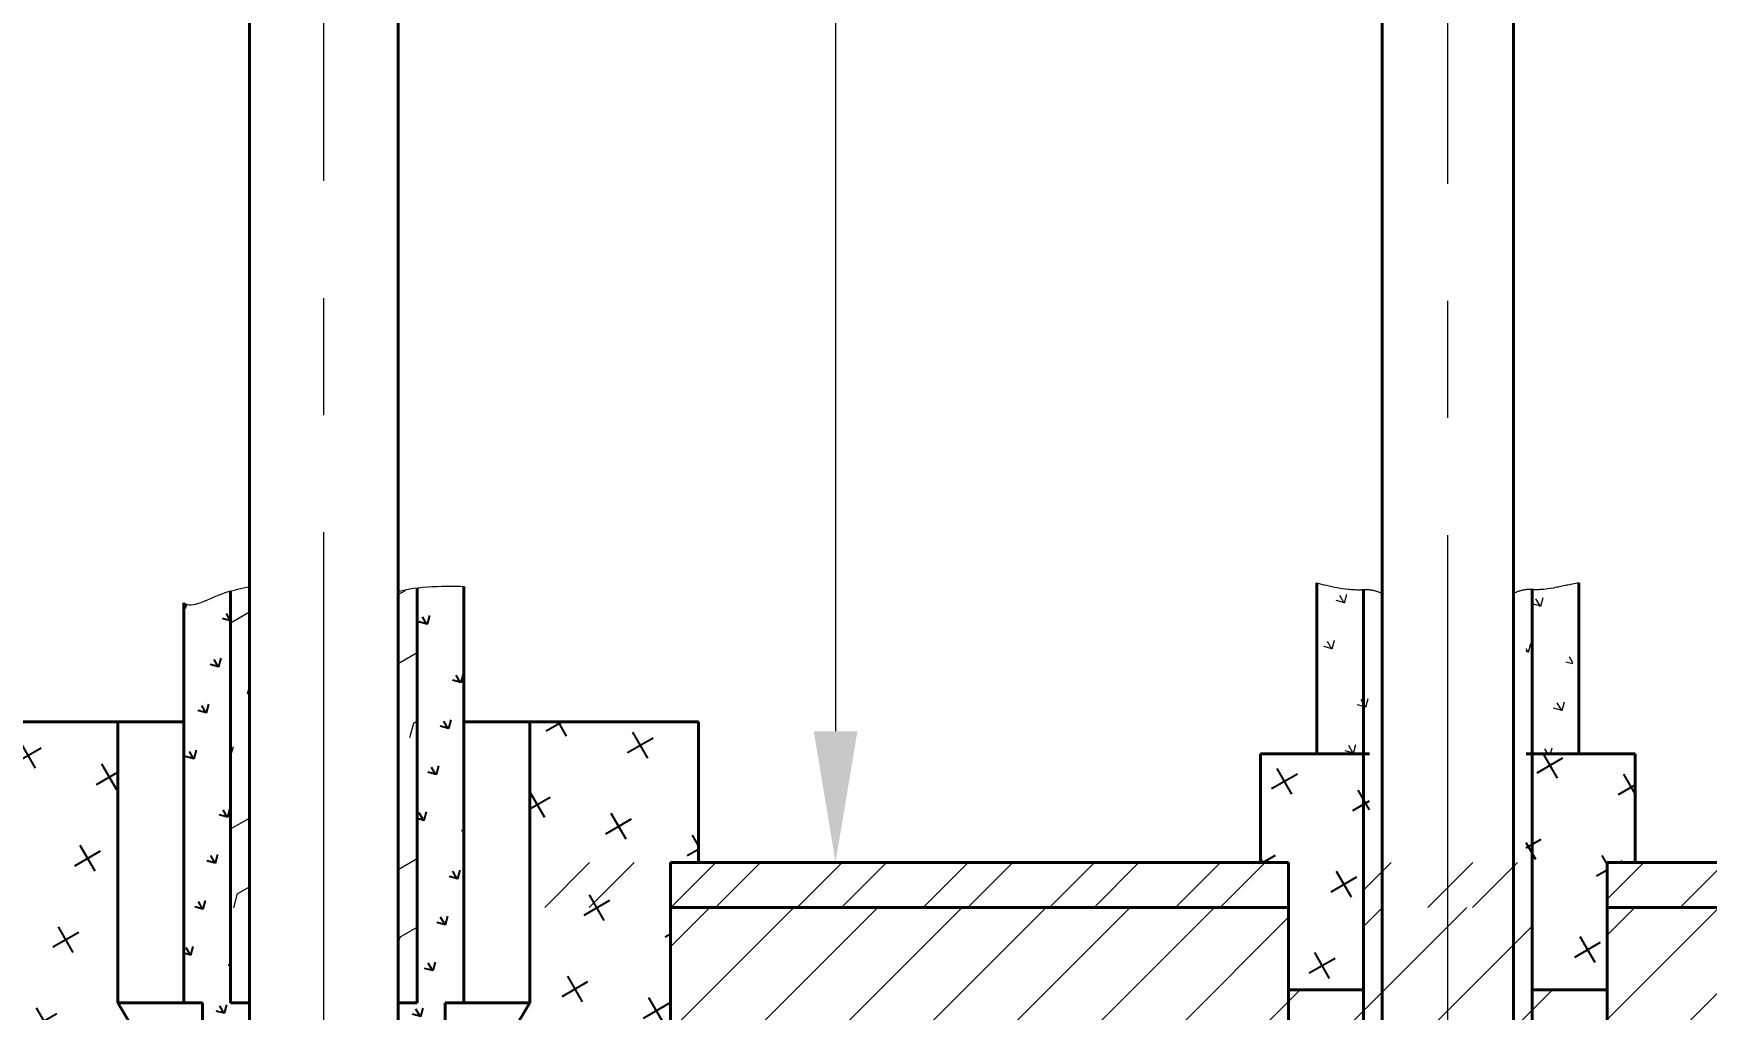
# Model space of a CAD drawing. Header units: millimetres. Extents: x 52110 to 400893, y -153728 to 31997.
# Drawn here: x 223334 to 225120, y -20237 to -19196 of the extents above; entities that cross this region are included whole.
import ezdxf

# ---------------------------------------------------------------- set-up
doc = ezdxf.new("R2010")
doc.units = ezdxf.units.MM
doc.header["$LTSCALE"] = 500
doc.linetypes.add('CENTER', pattern=[2, 1.25, -0.25, 0.25, -0.25])
doc.linetypes.add('PHANTOM2', pattern=[1.25, 0.625, -0.125, 0.125, -0.125, 0.125, -0.125])
for name, color, linetype, lineweight in [('2D', 4, 'PHANTOM2', 20), ('POU', 4, 'Continuous', 20), ('SHI', 7, 'Continuous', 40), ('WEN', 3, 'Continuous', 20), ('ZHONG', 1, 'CENTER', 20)]:
    doc.layers.add(name, color=color, linetype=linetype, lineweight=lineweight)
doc.layers.add('X1', color=4, linetype='Continuous')
doc.styles.add('GB', font='gbenor.shx', dxfattribs={"bigfont": 'gbcbig.shx'})
doc.dimstyles.new('ISO-25$0', dxfattribs={"dimscale": 40, "dimtxt": 3.5, "dimasz": 3.5, "dimexe": 1, "dimexo": 0.2, "dimgap": 1.2, "dimtad": 1, "dimtoh": 1, "dimdec": 1, "dimzin": 9, "dimdsep": 46, "dimtxsty": 'GB', "dimcen": 0, "dimclrd": 3, "dimclre": 3, "dimclrt": 256, "dimadec": 0, "dimazin": 2, "dimtfac": 1, "dimtdec": 1, "dimtix": 1, "dimtmove": 0, "dimatfit": 3, "dimldrblk": 'DOTSMALL', "dimfxl": 0, "dimlwd": -1, "dimlwe": 20, "dimarcsym": 0})

# ---------------------------------------------------------------- blocks, each defined once
blk = doc.blocks.new('A$C1AC5615E')
at = {"layer": '2D'}
h = blk.add_hatch(dxfattribs=at)
h.set_pattern_fill('GRASS', color=256, scale=2, angle=30, style=0)
h.set_pattern_definition([(120, (-417850.4960974087, -464422.839628054), (-49.06899852934082, 13.14799852934082), [9.524999999999967, -62.31699999999987]), (74.99999999999999, (-417850.4960974087, -464422.839628054), (-49.06903197548466, 13.14800749120806), [9.525, -41.275]), (165, (-417850.4960974087, -464422.839628054), (-13.14800749120806, -49.06903197548466), [9.525, -41.275])])
edge = h.paths.add_edge_path()
edge.add_spline(control_points=[(374.4998659037228, 1574.045335388371), (361.6744125203986, 1570.283434265621), (345.2576627952221, 1565.46815114245), (328.1334034692554, 1566.965663278803), (324.4998659037228, 1566.612576956839)], knot_values=[0, 0, 0, 0, 39.61177139820362, 50.70359056945104, 50.70359056945104, 50.70359056945104, 50.70359056947351], degree=3, periodic=0)
edge.add_line((324.4998659037228, 1566.612576956955), (324.4998659038392, 1391.48565990819))
edge.add_line((324.4998659038392, 1391.48565990819), (374.4998659038974, 1391.48565990819))
edge.add_line((374.4998659038974, 1391.48565990819), (374.4998659037228, 1574.045335388488))
edge = h.paths.add_edge_path()
edge.add_spline(control_points=[(157.4998659036646, 1566.612576956781), (153.866328338132, 1566.965663278745), (136.7420690121653, 1565.46815114245), (120.325319287047, 1570.283434265621), (107.4998659037228, 1574.045335388371)], knot_values=[0, 0, 0, 7.439382443408249e-12, 11.09181917127733, 50.70359056948095, 50.70359056948095, 50.70359056948095, 50.70359056948095], degree=3, periodic=0)
edge.add_line((107.4998659037228, 1574.045335388313), (107.4998659036064, 1391.485659907725))
edge.add_line((107.4998659036064, 1391.485659907725), (157.4998659037228, 1391.485659907783))
edge.add_line((157.4998659037228, 1391.485659907783), (157.4998659037228, 1566.612576957014))
at = {"layer": 'X1'}
h = blk.add_hatch(dxfattribs=at)
h.set_pattern_fill('CROSS', color=256, scale=10, angle=30, style=0)
h.set_pattern_definition([(30, (-417850.4960974087, -464422.839628054), (23.24261314031186, 86.74261314031186), [31.75, -95.25]), (120, (-417828.8104441237, -464428.6502813391), (-86.74261314031186, 23.24261314031186), [31.74999999999993, -95.24999999999973])])
h.paths.add_polyline_path([(440.9998659035482, 1391.485659908365), (324.4998659038392, 1391.48565990819), (324.4998659040721, 1127.485659908481), (410.9998659036646, 1127.48565990854), (410.99986590349, 1275.48565990819), (440.9998659035482, 1275.48565990819)])
h.paths.add_polyline_path([(157.4998659037228, 1391.485659907841), (40.99986590395565, 1391.485659907608), (40.99986590401386, 1275.485659908249), (70.99986590378103, 1275.485659908249), (70.99986590383924, 1127.485659908598), (157.4998659036064, 1127.485659908481)])
at = {"layer": '2D'}
for points, knots in [([(100.9998659037228, 1574.045335388371), (113.825319287047, 1570.283434265621), (136.7420690122235, 1565.468151142479), (158.6528744222887, 1567.384245520232), (166.6016561298165, 1564.598953820685), (170.9998659036646, 1562.668586808264)], [0, 0, 0, 0, 39.61177139820362, 50.70359056947351, 64.87617860784879, 64.87617860784879, 64.87617860784879, 64.87617860784879]), ([(380.9998659037228, 1574.045335388371), (361.6744125203986, 1570.283434265621), (345.2576627952221, 1565.468151142479), (323.346857385186, 1567.384245520232), (315.3980756776, 1564.598953820685), (310.9998659037519, 1562.668586808264)], [0, 0, 0, 0, 39.61177139820362, 50.70359056947351, 64.87617860786634, 64.87617860786634, 64.87617860786634, 64.87617860786634])]:
    blk.add_open_spline(points, degree=3, knots=knots, dxfattribs=at)
at = {"layer": 'SHI'}
for p, q in [((170.9998659036064, 275.6077519484461), (170.9998659037228, 2914.3635678684)), ((310.999865903781, 275.6077519482715), (310.9998659037228, 2914.3635678684)), ((100.9998659037228, 1574.045335388371), (100.9998659035482, 1391.485659907899)), ((380.9998659037228, 1574.045335388371), (380.9998659038392, 1391.485659908249)), ((150.9998659037228, 1566.612576956781), (150.9998659036064, 1001.48565990819)), ((330.9998659037228, 1566.612576956781), (330.9998659041885, 916.4856599081904)), ((157.4998659037228, 1391.485659907725), (40.99986590395565, 1391.48565990755)), ((40.99986590395565, 1391.48565990755), (40.99986590395565, 1275.48565990819)), ((440.9998659035482, 1391.485659908365), (324.4998659038974, 1391.485659908249)), ((440.9998659035482, 1391.485659908249), (440.9998659035482, 1275.48565990819)), ((40.99986590389744, 1275.485659908249), (70.99986590378103, 1275.48565990819)), ((70.99986590378103, 1275.48565990819), (70.99986590378103, 811.4856599082486)), ((410.9998659035482, 1275.48565990819), (410.9998659036646, 811.4856599081904)), ((440.9998659035482, 1275.485659908249), (410.9998659035482, 1275.48565990819)), ((70.99986590383924, 1139.48565990854), (150.9998659036355, 1139.485659908365)), ((410.9998659037228, 1139.485659908481), (330.9998659040721, 1139.485659908423))]:
    blk.add_line(p, q, dxfattribs=at)
at = {"layer": 'ZHONG'}
blk.add_line((240.9998659037228, 2.154222602257505e-05), (240.9998659037228, 3399.648868912402), dxfattribs=at)
blk = doc.blocks.new('A$C61DD2589')
at = {"layer": 'POU'}
h = blk.add_hatch(dxfattribs=at)
h.set_pattern_fill('FLEX', color=256, scale=10, angle=30, style=0)
h.set_pattern_definition([(30, (-422200.978294794, -467802.3252879623), (-31.75, 54.99261314031186), [63.5, -63.5]), (74.99999999999999, (-422145.9856816537, -467770.5752879623), (-31.75001371409152, 54.99263689381517), [15.875, -58.0526, 15.875, -89.80260000000001])])
edge = h.paths.add_edge_path()
edge.add_spline(control_points=[(-79.50000000008731, -1705.461134491896), (-86.89053967857035, -1707.16778835695), (-92.05079395935172, -1708.407288690621), (-99.50000000011642, -1710.234201810323)], knot_values=[62.29629271364642, 62.29629271364642, 62.29629271364642, 62.29629271364642, 83.4702198686559, 83.4702198686559, 83.4702198686559, 83.4702198686559], degree=3, periodic=0)
edge.add_line((-99.50000000011642, -1710.234201810264), (-99.50000000011642, -2149.999999999825))
edge.add_line((-99.50000000011642, -2149.999999999825), (-79.50000000005821, -2149.999999999825))
edge.add_line((-79.50000000005821, -2149.999999999825), (-79.50000000020373, -1705.461134491896))
edge = h.paths.add_edge_path()
edge.add_spline(control_points=[(99.49999999988358, -1706.851780802826), (92.98858212784398, -1707.643733181816), (86.37825729779433, -1708.83558647125), (79.49999999988358, -1710.656866338046)], knot_values=[253.1249480625215, 253.1249480625215, 253.1249480625215, 253.1249480625215, 272.9735464248059, 272.9735464248059, 272.9735464248059, 272.9735464248059], degree=3, periodic=0)
edge.add_line((79.49999999994179, -1710.656866337929), (79.49999999988358, -2149.999999999767))
edge.add_line((79.49999999988358, -2149.999999999767), (99.49999999982538, -2149.999999999767))
edge.add_line((99.49999999982538, -2149.999999999767), (99.49999999982538, -1706.851780802885))
at = {"layer": 'X1'}
h = blk.add_hatch(dxfattribs=at)
h.set_pattern_fill('GRASS', color=256, scale=2, angle=30, style=0)
h.set_pattern_definition([(120, (-422200.978294794, -467802.3252879623), (-49.06899852934082, 13.14799852934082), [9.524999999999968, -62.31699999999987]), (74.99999999999999, (-422200.978294794, -467802.3252879623), (-49.06903197548466, 13.14800749120806), [9.525, -41.275]), (165, (-422200.978294794, -467802.3252879623), (-13.14800749120806, -49.06903197548466), [9.525, -41.275])])
edge = h.paths.add_edge_path()
edge.add_spline(control_points=[(149.4999999998836, -1705.376298545278), (146.6008616546751, -1705.196875525115), (126.263556048274, -1704.913989901601), (106.7571374429972, -1705.969131181191), (99.49999999988358, -1706.851781838166)], knot_values=[272.973546424806, 272.973546424806, 272.973546424806, 272.973546424806, 311.3367075194382, 333.4584648999902, 333.4584648999902, 333.4584648999902, 333.4584648999902], degree=3, periodic=0)
edge.add_line((99.49999999982538, -1706.851781838166), (99.49999999988358, -2150.000001035049))
edge.add_line((99.49999999988358, -2150.000001035049), (79.49999999994179, -2150.000001035165))
edge.add_line((79.49999999994179, -2150.000001035165), (79.50000000008032, -3347.000000004365))
edge.add_line((79.50000000008032, -3347.000000004365), (129.4999999999057, -3347.000000004307))
edge.add_line((129.4999999999057, -3347.000000004307), (129.4999999998254, -2150.000001035223))
edge.add_line((129.4999999998254, -2150.000001035223), (149.4999999998836, -2150.000001035165))
edge.add_line((149.4999999998836, -2150.000001035165), (149.4999999998836, -1705.376298545219))
edge = h.paths.add_edge_path()
edge.add_spline(control_points=[(-99.50000000011642, -1710.234202845604), (-106.4321092942264, -1712.382157700544), (-123.4663188984559, -1719.360524565418), (-139.2975665729027, -1731.043707034842), (-149.5000000001164, -1722.925418823899)], knot_values=[0, 0, 0, 0, 5.982544322617017, 62.29629271364643, 62.29629271364643, 62.29629271364643, 62.29629271364643], degree=3, periodic=0)
edge.add_line((-149.5000000001164, -1722.925418823899), (-149.5000000001164, -2149.999999999825))
edge.add_line((-149.5000000001164, -2149.999999999825), (-129.5000000001164, -2150.000001035165))
edge.add_line((-129.5000000001164, -2150.000001035165), (-129.5000000000617, -3347.000000004424))
edge.add_line((-129.5000000000617, -3347.000000004424), (-79.49999999997439, -3347.000000004366))
edge.add_line((-79.49999999997439, -3347.000000004366), (-79.50000000011642, -2149.999999999825))
edge.add_line((-79.50000000011642, -2149.999999999825), (-99.50000000011642, -2149.999999999825))
edge.add_line((-99.50000000011642, -2149.999999999825), (-99.50000000005821, -1710.234202845604))
at = {"layer": 'SHI'}
for p, q in [((-79.50000000011642, -4977.212584363995), (-79.50000000005821, -471.6220920400228)), ((79.49999999994179, -4977.212584363704), (79.49999999994179, -471.6220920400228)), ((-99.50000000011642, -1710.234201810323), (-99.50000000011642, -2149.999999999825)), ((99.49999999988358, -1706.851780802768), (99.49999999988358, -2149.999999999767)), ((149.4999999998836, -1705.376297509938), (149.4999999998836, -2149.999999999767)), ((-149.5000000001164, -1722.92541778856), (-149.5000000001164, -2149.999999999825)), ((-129.5000000001164, -2149.999999999767), (-149.5000000001164, -2149.999999999825)), ((-129.5000000001746, -3347.000000004598), (-129.5000000001164, -2149.999999999825)), ((-79.50000000011642, -2149.999999999825), (-99.50000000011642, -2149.999999999825)), ((79.49999999988358, -2149.999999999767), (99.49999999988358, -2149.999999999767)), ((129.4999999998254, -3347.000000004366), (129.4999999998836, -2149.999999999767)), ((129.4999999998254, -2149.999999999825), (149.4999999998836, -2149.999999999767))]:
    blk.add_line(p, q, dxfattribs=at)
at = {"layer": 'WEN'}
for points, knots in [([(-149.5000000001164, -1722.92541778856), (-141.2372169691371, -1730.140858811268), (-114.1674771886319, -1712.015929356683), (-88.09037160588196, -1707.649991413404), (-79.50000000011642, -1705.461134491896)], [0, 0, 0, 0, 56.31374839102941, 83.47021986865592, 83.47021986865592, 83.47021986865592, 83.47021986865592]), ([(79.49999999988358, -1710.656866338046), (94.04424642049707, -1706.805724684498), (119.589710386761, -1704.821157739614), (146.6008616546751, -1705.196874489775), (149.4999999998836, -1705.376297509938)], [253.1249480625215, 253.1249480625215, 253.1249480625215, 253.1249480625215, 295.0953038053579, 333.4584648999901, 333.4584648999901, 333.4584648999901, 333.4584648999901])]:
    blk.add_open_spline(points, degree=3, knots=knots, dxfattribs=at)
at = {"layer": 'ZHONG'}
blk.add_line((-5.820766091346741e-11, -5272.541479504493), (-5.820766091346741e-11, 24.16320900415303), dxfattribs=at)
blk = doc.blocks.new('A$C7A4A42F8')
at = {"layer": 'X1'}
h = blk.add_hatch(dxfattribs=at)
h.set_pattern_fill('CROSS', color=256, scale=10, angle=30, style=0)
h.set_pattern_definition([(30, (-51080.69436781865, -37468.2212042441), (23.24261314031186, 86.74261314031186), [31.75, -95.25]), (120, (-51059.00871453359, -37474.03185752916), (-86.74261314031186, 23.24261314031186), [31.7499999999999, -95.24999999999962])])
h.paths.add_polyline_path([(820.0001791788382, 2316.999928906582), (850.0001791788382, 2316.99992890664), (850.0001791783143, 2466.999928906524), (670.0001791788382, 2466.99992890664), (670.00017917878, 2166.999928906756), (640.0001791787217, 2116.999928906931), (640.0001791787217, 2064.999928906407), (820.0001791785762, 2064.999928906465)])
h.paths.add_polyline_path([(260.0001791781397, 2116.999928906931), (230.0001791781397, 2166.999928906756), (230.0001791781979, 2466.99992890648), (50.00017917866353, 2466.999928906524), (50.00017917819787, 2316.999928906582), (80.00017917819787, 2316.999928906524), (80.00017917837249, 2064.999928906407), (260.0001791781397, 2064.999928906349)])
at = {"layer": 'SHI'}
for p, q in [((50.00017917866353, 2466.999928906524), (300.5001791783434, 2466.999928906465)), ((230.0001791781397, 2166.999928906756), (230.0001791781979, 2466.999928906582)), ((850.0001791783143, 2466.999928906524), (599.5001791783434, 2466.999928906436)), ((670.00017917878, 2166.999928906873), (670.0001791788382, 2466.99992890664)), ((850.0001791788382, 2316.99992890664), (850.0001791783143, 2466.999928906582)), ((820.0001791782561, 1860.999928906349), (820.0001791788382, 2316.999928906582)), ((260.0001791781397, 2116.999928906931), (230.0001791781397, 2166.999928906756)), ((230.0001791781397, 2166.999928906756), (320.5001791783143, 2166.999928906698)), ((579.5001791783143, 2166.99992890664), (670.00017917878, 2166.999928906756)), ((640.0001791787217, 2116.999928906931), (670.00017917878, 2166.999928906873))]:
    blk.add_line(p, q, dxfattribs=at)
blk = doc.blocks.new('*D505')
at = {"layer": 'Defpoints', "color": 0}
for p in [(223908.3550212916, -17980.44465978352), (224143.2415280191, -20080.44465978343), (224189.9573571903, -20080.44465978343)]:
    blk.add_point(p, dxfattribs=at)
at = {"layer": 'WEN', "color": 3, "linetype": 'ByBlock', "lineweight": 20}
for p, q in [((223916.3550212916, -17980.44465978352), (224229.9573571903, -17980.44465978352)), ((224151.2415280191, -20080.44465978343), (224229.9573571903, -20080.44465978343))]:
    blk.add_line(p, q, dxfattribs=at)
at = {"layer": 'WEN', "color": 3, "linetype": 'ByBlock'}
blk.add_line((224189.9573571903, -18120.44465978352), (224189.9573571903, -19940.44465978343), dxfattribs=at)
at = {"layer": 'WEN', "color": 3}
for points in [[(224166.6240238569, -18120.44465978352), (224213.2906905236, -18120.44465978352), (224189.9573571903, -17980.44465978352)], [(224166.6240238569, -19940.44465978343), (224213.2906905236, -19940.44465978343), (224189.9573571903, -20080.44465978343)]]:
    blk.add_solid(points, dxfattribs=at)
at = {"layer": 'WEN', "insert": (224071.9573571903, -19030.44465978344), "char_height": 140, "attachment_point": 5, "rotation": 90, "style": 'GB'}
blk.add_mtext('2100', dxfattribs=at)
blk = doc.blocks.new('_DotSmall')
at = {"color": 0, "linetype": 'ByBlock', "const_width": 0.5}
blk.add_lwpolyline([(-0.0625, 0, 1), (0.0625, 0, 1)], format="xyb", close=True, dxfattribs=at)

msp = doc.modelspace()

# ---------------------------------------------------------------- hatches: boundary and pattern name
at = {"layer": 'POU'}
h = msp.add_hatch(dxfattribs=at)
h.set_pattern_fill('STEEL', color=256, scale=30, angle=90, style=0)
h.set_pattern_definition([(45.00000000000234, (405703.139294814, -89527.40226623804), (67.3519209080214, -67.3519209080159), []), (45.00000000000234, (405750.764294814, -89527.40226623804), (67.3519209080214, -67.3519209080159), [])])
h.paths.add_polyline_path([(219513.6372798809, -20080.44465978344), (219513.6372798809, -20128.44465978343), (220673.6372798808, -20128.44465978339), (220673.6372798808, -20080.44465978341)])
h.paths.add_polyline_path([(219413.6372798812, -20080.44465978344), (219413.6372798811, -20128.44465978342), (219433.6372798813, -20128.44465978342), (219433.6372798813, -20080.44465978344)])
h.paths.add_polyline_path([(219253.637279881, -20080.44465978345), (219253.637279881, -20128.44465978344), (219273.6372798809, -20128.44465978344), (219273.6372798809, -20080.44465978344)])
h.paths.add_polyline_path([(219173.6372798812, -20128.44465978344), (219173.6372798812, -20080.44465978345), (218180.6372798811, -20080.44465978346), (218180.6372798811, -20128.44465978347)])
h.paths.add_polyline_path([(222223.637279885, -20128.44465978333), (222223.637279885, -20080.44465978334), (221413.6372798814, -20080.44465978338), (221413.6372798813, -20128.44465978338)])
h.paths.add_polyline_path([(222323.6372798849, -20128.44465978333), (222323.6372798849, -20080.44465978333), (222303.6372798846, -20080.44465978333), (222303.6372798846, -20128.44465978333)])
h.paths.add_polyline_path([(223273.6372798808, -20128.44465978333), (223273.6372798808, -20080.44465978334), (222563.6372798848, -20080.44465978334), (222563.6372798848, -20128.44465978334)])
h.paths.add_polyline_path([(225013.6372798808, -20080.44465978328), (225013.6372798808, -20128.44465978326), (225743.6372798812, -20128.44465978325), (225743.6372798812, -20080.44465978327)])
h.paths.add_polyline_path([(224753.6372798809, -20080.4446597833), (224753.6372798809, -20128.44465978328), (224933.6372798813, -20128.44465978327), (224933.6372798812, -20080.44465978329)])
h.paths.add_polyline_path([(224673.637279881, -20128.44465978328), (224673.637279881, -20080.4446597833), (223863.6372798814, -20080.44465978332), (223863.6372798814, -20128.4446597833)])
h = msp.add_hatch(dxfattribs=at)
h.set_pattern_fill('ANSI31', color=256, scale=20, style=0)
h.set_pattern_definition([(45, (32984.13526495086, -89517.40226624561), (-44.90128060534576, 44.90128060534577), [])])
h.paths.add_polyline_path([(213673.6372798814, -20254.4446597835), (213673.6372798815, -20128.44465978352), (212943.6372798809, -20128.44465978352), (212943.6372798809, -20254.44465978353)])
h.paths.add_polyline_path([(213753.637279881, -20128.44465978352), (213753.637279881, -20254.44465978349), (213773.6372798813, -20254.44465978349), (213773.6372798813, -20128.44465978352)])
h.paths.add_polyline_path([(216383.6372798776, -20254.44465978338), (216383.6372798776, -20128.44465978349), (216363.6372798773, -20128.4446597835), (216363.6372798773, -20254.44465978338)])
h.paths.add_polyline_path([(216223.6372798772, -20254.4446597834), (216223.6372798771, -20128.44465978349), (216203.6372798771, -20128.44465978349), (216203.6372798772, -20254.4446597834)])
h.paths.add_polyline_path([(219513.6372798809, -20128.44465978346), (219513.6372798809, -20254.44465978324), (220673.6372798809, -20254.4446597832), (220673.6372798808, -20128.44465978346)])
h.paths.add_polyline_path([(219413.637279881, -20128.44465978347), (219413.6372798811, -20254.44465978325), (219433.6372798815, -20254.44465978325), (219433.6372798813, -20128.44465978347)])
h.paths.add_polyline_path([(219253.637279881, -20128.44465978349), (219253.637279881, -20254.44465978326), (219273.6372798809, -20254.44465978325), (219273.6372798809, -20128.44465978348)])
h.paths.add_polyline_path([(222483.637279885, -20254.44465978317), (222483.6372798849, -20128.44465978343), (222463.637279885, -20128.44465978343), (222463.6372798849, -20254.44465978317)])
h.paths.add_polyline_path([(222303.6372798845, -20254.44465978317), (222303.6372798845, -20216.44465978421), (222223.637279885, -20216.44465978416), (222223.637279885, -20128.44465978343), (221413.6372798814, -20128.44465978345), (221413.6372798812, -20254.44465978319)])
h.paths.add_polyline_path([(223273.6372798809, -20254.44465978316), (223273.6372798808, -20128.44465978341), (222563.6372798848, -20128.44465978344), (222563.6372798848, -20254.44465978317)])
h.paths.add_polyline_path([(224673.637279881, -20216.44465978299), (224673.637279881, -20128.44465978343), (224013.6372798814, -20128.44465978343), (224013.6372798812, -20254.44465978315), (225743.6372798812, -20254.44465978314), (225743.6372798809, -20128.44465978341), (225013.6372798808, -20128.44465978341), (225013.6372798808, -20216.44465978304), (224933.6372798814, -20216.44465978309), (224933.6372798813, -20128.44465978341), (224753.6372798809, -20128.44465978341), (224753.6372798809, -20216.44465978316)])
h.paths.add_polyline_path([(218013.6372798813, -20128.44465978348), (218013.6372798813, -20254.44465978331), (219173.6372798812, -20254.44465978325), (219173.6372798812, -20128.44465978349)])
h.paths.add_polyline_path([(217273.637279881, -20254.44465978334), (217273.6372798809, -20128.44465978349), (216463.6372798771, -20128.44465978349), (216463.6372798771, -20254.44465978339)])
h.paths.add_polyline_path([(213933.6372798814, -20254.44465978349), (213933.6372798813, -20128.44465978351), (213913.6372798814, -20128.4446597835), (213913.6372798814, -20254.44465978349)])
h.paths.add_polyline_path([(215413.6372798814, -20128.4446597835), (215413.6372798813, -20254.44465978342), (216123.6372798773, -20254.44465978339), (216123.6372798773, -20128.44465978349)])
h.paths.add_polyline_path([(214673.637279881, -20254.44465978346), (214673.6372798809, -20128.4446597835), (214013.6372798812, -20128.4446597835), (214013.6372798812, -20254.44465978349)])

# ---------------------------------------------------------------- linework, layer by layer
at = {"layer": 'SHI'}
for p, q in [((224013.6372798814, -20080.44465978343), (224673.637279881, -20080.44465978342)), ((225013.6372798808, -20080.44465978341), (225743.6372798809, -20080.44465978341)), ((224013.6372798813, -20128.44465978343), (224673.637279881, -20128.44465978343)), ((225013.6372798808, -20128.44465978343), (225743.6372798809, -20128.44465978341))]:
    msp.add_line(p, q, dxfattribs=at)

# ---------------------------------------------------------------- block references
msp.add_blockref('A$C61DD2589', (223643.637279881, -18080.44465978332), dxfattribs=at)
at = {"layer": 'WEN'}
for name, p in [('A$C1AC5615E', (224602.6374139773, -21355.93031969152)), ('A$C7A4A42F8', (223193.6371007026, -22397.44458868635))]:
    msp.add_blockref(name, p, dxfattribs=at)

# ---------------------------------------------------------------- dimensions: what is measured, and where the dimension line sits
dim = msp.add_linear_dim(base=(224189.9573571903, -20080.44465978343), p1=(223908.3550212916, -17980.44465978352), p2=(224143.2415280191, -20080.44465978343), angle=90, dimstyle='ISO-25$0', override={"dimatfit": 0, "dimfxl": 1.25}, dxfattribs=at)
dim.commit()
dim.dimension.update_dxf_attribs({"geometry": '*D505', "text_midpoint": (224071.9573571903, -19030.44465978344)})

doc.saveas('drawing.dxf')
